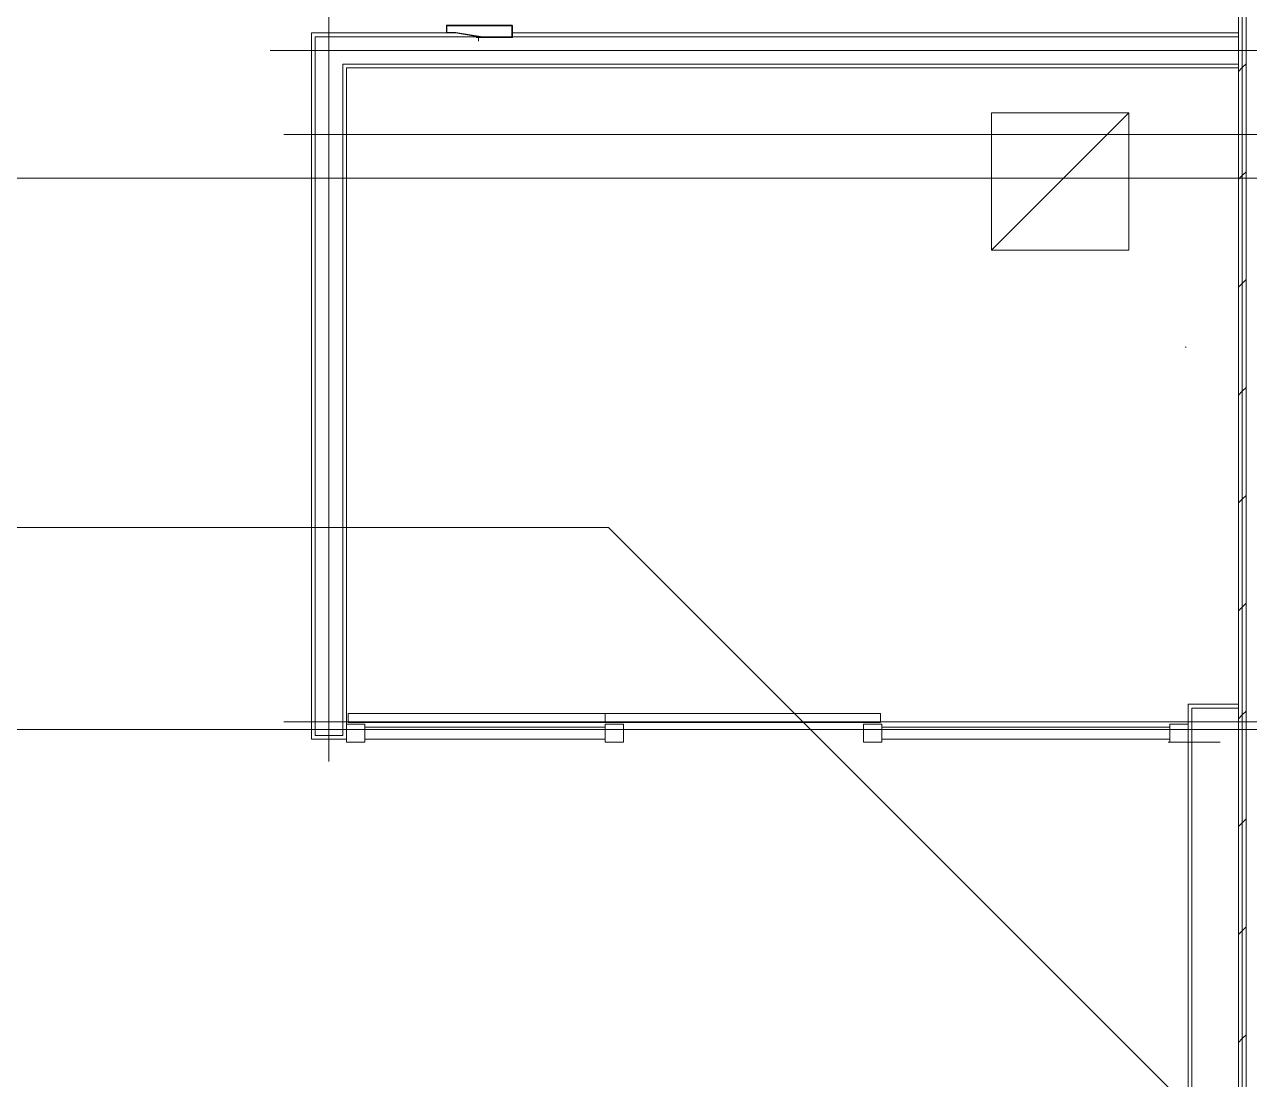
# Model space of a CAD drawing. Units: millimetres at full size, sheet at 1:100. Extents: x 3352 to 127672, y -40372 to 101181.
# Drawn here: x 20647 to 24661, y 2354 to 5812 of the extents above; entities that cross this region are included whole.
import ezdxf

# ---------------------------------------------------------------- set-up
doc = ezdxf.new("R2010")
doc.units = ezdxf.units.MM
doc.header["$LTSCALE"] = 100
doc.linetypes.add('CHAIN2', pattern=[12, 9, -1, 1, -1])
doc.linetypes.add('DASHED3', pattern=[4, 3, -1])
doc.layers.add('0-0', color=134, linetype='Continuous', lineweight=18)

msp = doc.modelspace()

# ---------------------------------------------------------------- linework, layer by layer
at = {"layer": '0-0', "color": 4}
for p, q in [((21644.8, 9997.8), (21644.8, 3396.7)), ((22029.8, 5785.2), (22029.8, 5808.2)), ((22244.8, 5809.2), (22030.8, 5809.2)), ((22030.8, 5784.2), (22059.9, 5784.2)), ((22031.4, 5785.8), (22031.4, 5807.6)), ((22244.2, 5807.6), (22031.4, 5807.6)), ((22060.1, 5785.8), (22031.4, 5785.8)), ((22147.5, 5769.2), (22059.9, 5784.2)), ((22147.7, 5770.8), (22060.1, 5785.8)), ((22244.2, 5807.6), (22244.2, 5770.8)), ((22245.8, 5808.2), (22245.8, 5769.2)), ((22245.8, 5769.2), (22147.5, 5769.2)), ((22244.2, 5770.8), (22147.7, 5770.8)), ((21451.9, 5726.7), (24849.6, 5726.7)), ((22549.5, 3554.2), (21707.3, 3554.2)), ((22549.5, 3554.2), (23451.8, 3554.2)), ((22549.5, 3524.2), (22549.5, 3554.2)), ((21497, 3526.7), (24999.6, 3526.7)), ((21702.3, 3519.2), (21702.3, 3459.2)), ((21702.3, 3519.2), (21762.3, 3519.2)), ((21762.3, 3509.2), (22549.5, 3509.2)), ((22549.5, 3519.2), (22609.5, 3519.2)), ((22549.5, 3459.2), (22549.5, 3519.2)), ((23396.8, 3459.2), (23396.8, 3519.2)), ((23456.8, 3509.2), (24399.7, 3509.2)), ((24399.7, 3519.2), (24399.7, 3459.2)), ((24399.7, 3519.2), (24459.7, 3519.2)), ((21762.3, 3469.2), (22549.5, 3469.2)), ((23396.8, 3459.2), (23456.8, 3459.2)), ((23456.8, 3469.2), (24399.7, 3469.2)), ((24399.7, 3459.2), (24459.7, 3459.2))]:
    msp.add_line(p, q, dxfattribs=at)
at = {"layer": '0-0', "linetype": 'CHAIN2'}
for p, q in [((21644.8, 9997.8), (21644.8, 3396.7)), ((21451.9, 5726.7), (24849.6, 5726.7)), ((21497, 3526.7), (24999.6, 3526.7))]:
    msp.add_line(p, q, dxfattribs=at)
at = {"layer": '0-0'}
for p, q in [((24649.8, 1001.7), (24649.8, 8791.7)), ((24624.8, -713.3), (24624.8, 8786.7)), ((24637.3, 1001.7), (24637.3, 8786.7)), ((21587.3, 5784.2), (21587.3, 3469.2)), ((21587.3, 5784.2), (22030.8, 5784.2)), ((22245.8, 5784.2), (24624.8, 5784.2)), ((21599.8, 5771.7), (24624.8, 5771.7)), ((21599.8, 5771.7), (21599.8, 3481.7)), ((21689.8, 5681.7), (21689.8, 3481.7)), ((21689.8, 5681.7), (24624.8, 5681.7)), ((21702.3, 5669.2), (21702.3, 3469.2)), ((21702.3, 5669.2), (24624.8, 5669.2)), ((24637.3, 5670.3), (24624.8, 5657.8)), ((24649.8, 5682.8), (24637.3, 5670.3)), ((91067.1, 5308.5), (18347.6, 5308.5)), ((91067.1, 5308.5), (18347.6, 5308.5)), ((91067.1, 5308.5), (18347.6, 5308.5)), ((91067.1, 5308.5), (18347.6, 5308.5)), ((91067.1, 5308.5), (18347.6, 5308.5)), ((24637.3, 5316.8), (24624.8, 5304.3)), ((24649.8, 5329.3), (24637.3, 5316.8)), ((24637.3, 4963.2), (24624.8, 4950.7)), ((24649.8, 4975.7), (24637.3, 4963.2)), ((24649.8, 4622.2), (24637.3, 4609.7)), ((24637.3, 4609.7), (24624.8, 4597.2)), ((24637.3, 4256.1), (24624.8, 4243.6)), ((24649.8, 4268.6), (24637.3, 4256.1)), ((24637.3, 3902.6), (24624.8, 3890.1)), ((24649.8, 3915.1), (24637.3, 3902.6)), ((24459.7, 3584.2), (24624.8, 3584.2)), ((24459.7, 3584.2), (24459.7, 1928)), ((24472.2, 3571.7), (24624.8, 3571.7)), ((24472.2, 3571.7), (24472.2, 1928)), ((24637.3, 3549), (24624.8, 3536.5)), ((24649.8, 3561.5), (24637.3, 3549)), ((21587.3, 3469.2), (21702.3, 3469.2)), ((21599.8, 3481.7), (21689.8, 3481.7)), ((24637.3, 3195.5), (24624.8, 3183)), ((24649.8, 3208), (24637.3, 3195.5)), ((24649.8, 2854.4), (24637.3, 2841.9)), ((24637.3, 2841.9), (24624.8, 2829.4)), ((24649.8, 2500.9), (24637.3, 2488.4)), ((24637.3, 2488.4), (24624.8, 2475.9))]:
    msp.add_line(p, q, dxfattribs=at)
at = {"layer": '0-0', "color": 47}
for p, q in [((24624.8, 8786.7), (24624.8, -713.3)), ((24637.3, 8786.7), (24637.3, -698.3)), ((24649.8, 8786.7), (24649.8, 86.7)), ((21587.3, 5784.2), (21587.3, 3469.2)), ((21587.3, 5784.2), (22030.8, 5784.2)), ((22245.8, 5784.2), (24624.8, 5784.2)), ((21599.8, 5771.7), (24624.8, 5771.7)), ((21599.8, 5771.7), (21599.8, 3481.7)), ((21689.8, 5681.7), (21689.8, 3481.7)), ((21689.8, 5681.7), (24624.8, 5681.7)), ((21702.3, 5669.2), (21702.3, 3469.2)), ((21702.3, 5669.2), (24624.8, 5669.2)), ((23815.4, 5071.9), (24265.4, 5521.9)), ((24453.4, 4753.8), (24450, 4753.8)), ((24459.7, 3584.2), (24624.8, 3584.2)), ((24459.7, 3584.2), (24459.7, 1928)), ((24472.2, 3571.7), (24624.8, 3571.7)), ((24472.2, 3571.7), (24472.2, 1928)), ((3351.7, 3501.7), (91067.1, 3501.7)), ((21587.3, 3469.2), (21702.3, 3469.2)), ((21599.8, 3481.7), (21689.8, 3481.7))]:
    msp.add_line(p, q, dxfattribs=at)
at = {"layer": '0-0', "color": 8}
for p, q in [((22029.8, 5785.2), (22029.8, 5808.2)), ((22244.8, 5809.2), (22030.8, 5809.2)), ((22030.8, 5784.2), (22059.9, 5784.2)), ((22031.4, 5785.8), (22031.4, 5807.6)), ((22244.2, 5807.6), (22031.4, 5807.6)), ((22060.1, 5785.8), (22031.4, 5785.8)), ((22147.5, 5769.2), (22059.9, 5784.2)), ((22147.7, 5770.8), (22060.1, 5785.8)), ((22244.2, 5807.6), (22244.2, 5770.8)), ((22245.8, 5808.2), (22245.8, 5769.2)), ((22245.8, 5769.2), (22147.5, 5769.2)), ((22244.2, 5770.8), (22147.7, 5770.8)), ((22549.5, 3554.2), (23451.8, 3554.2)), ((22549.5, 3524.2), (22549.5, 3554.2)), ((21702.3, 3519.2), (21702.3, 3459.2)), ((21702.3, 3519.2), (21762.3, 3519.2)), ((21762.3, 3509.2), (22549.5, 3509.2)), ((22549.5, 3519.2), (22609.5, 3519.2)), ((22549.5, 3459.2), (22549.5, 3519.2)), ((23396.8, 3459.2), (23396.8, 3519.2)), ((23456.8, 3509.2), (24399.7, 3509.2)), ((24399.7, 3519.2), (24399.7, 3459.2)), ((24399.7, 3519.2), (24459.7, 3519.2)), ((21762.3, 3469.2), (22549.5, 3469.2)), ((23396.8, 3459.2), (23456.8, 3459.2)), ((23456.8, 3469.2), (24399.7, 3469.2)), ((24399.7, 3459.2), (24459.7, 3459.2))]:
    msp.add_line(p, q, dxfattribs=at)
at = {"layer": '0-0', "color": 9}
for p, q in [((22043.9, 5784.2), (22046.6, 5784.2)), ((22147.5, 5769.2), (22127.2, 5769.2)), ((22135.3, 5756.7), (22135.3, 5770.2)), ((21497, 5451.7), (24999.6, 5451.7)), ((24564.8, 3459.2), (24395, 3459.2))]:
    msp.add_line(p, q, dxfattribs=at)
at = {"layer": '0-0', "color": 8, "linetype": 'DASHED3'}
msp.add_line((22549.5, 3554.2), (21707.3, 3554.2), dxfattribs=at)
at = {"layer": '0-0', "color": 47}
msp.add_lwpolyline([(23815.4, 5071.9), (24265.4, 5071.9), (24265.4, 5521.9), (23815.4, 5521.9)], close=True, dxfattribs=at)
at = {"layer": '0-0', "color": 5}
msp.add_lwpolyline([(18031, 4162.8), (22561.2, 4162.8), (24764.8, 1959.2)], dxfattribs=at)
at = {"layer": '0-0', "color": 4}
for points in [[(22549.5, 3524.2), (21707.3, 3524.2), (21707.3, 3554.2)], [(22549.5, 3524.2), (23451.8, 3524.2), (23451.8, 3554.2)], [(21702.3, 3459.2), (21762.3, 3459.2), (21762.3, 3519.2)], [(22549.5, 3459.2), (22609.5, 3459.2), (22609.5, 3519.2)], [(23396.8, 3519.2), (23456.8, 3519.2), (23456.8, 3459.2)]]:
    msp.add_lwpolyline(points, dxfattribs=at)
at = {"layer": '0-0', "color": 8, "linetype": 'DASHED3'}
msp.add_lwpolyline([(22549.5, 3524.2), (21707.3, 3524.2), (21707.3, 3554.2)], dxfattribs=at)
at = {"layer": '0-0', "color": 8}
for points in [[(22549.5, 3524.2), (23451.8, 3524.2), (23451.8, 3554.2)], [(21702.3, 3459.2), (21762.3, 3459.2), (21762.3, 3519.2)], [(22549.5, 3459.2), (22609.5, 3459.2), (22609.5, 3519.2)], [(23396.8, 3519.2), (23456.8, 3519.2), (23456.8, 3459.2)]]:
    msp.add_lwpolyline(points, dxfattribs=at)
at = {"layer": '0-0', "color": 4}
for centre, start, end in [((22030.8, 5808.2), 90, 180), ((22030.8, 5785.2), 180, 270), ((22244.8, 5808.2), 0, 90)]:
    msp.add_arc(centre, 1, start, end, dxfattribs=at)
at = {"layer": '0-0', "color": 8}
for centre, start, end in [((22030.8, 5808.2), 90, 180), ((22030.8, 5785.2), 180, 270), ((22244.8, 5808.2), 0, 90)]:
    msp.add_arc(centre, 1, start, end, dxfattribs=at)

doc.saveas('drawing.dxf')
